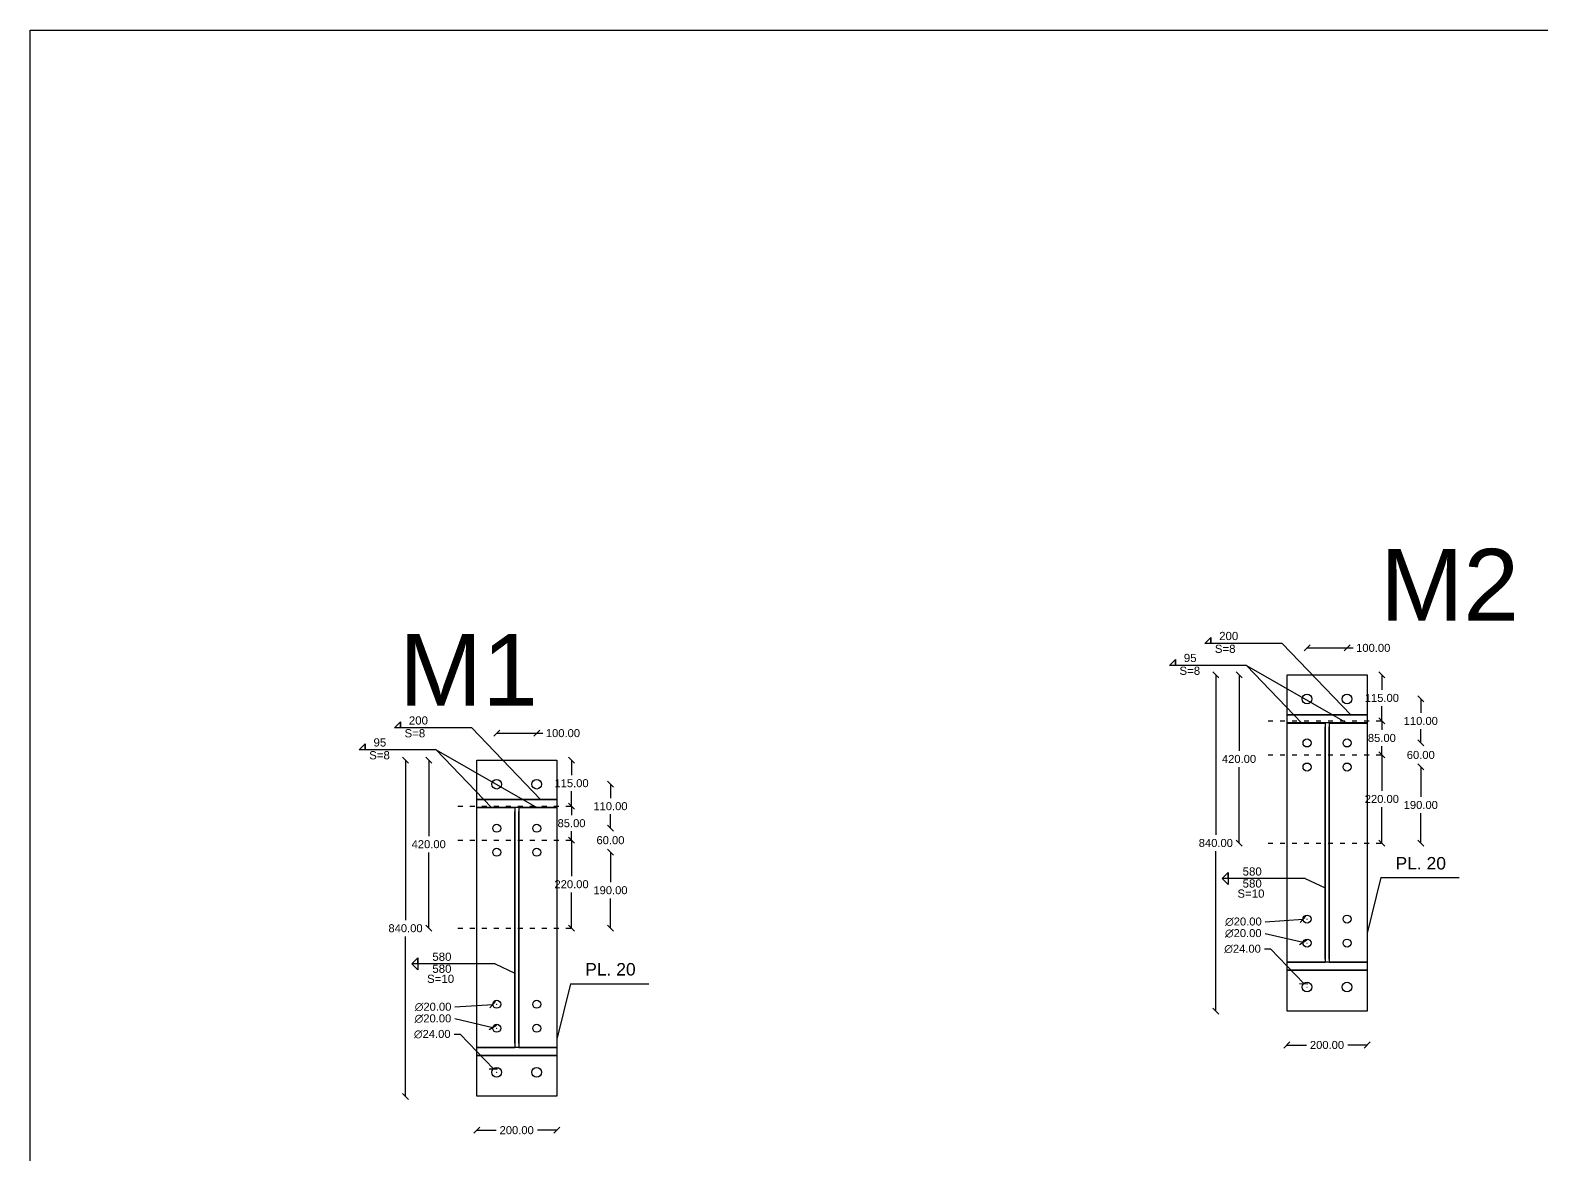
# Model space of a CAD drawing. Header units: inches. Extents: x -15 to 1885144, y -42615 to 866270.
# Drawn here: x 842210 to 845988, y 84453 to 87263 of the extents above; entities that cross this region are included whole.
import ezdxf

# ---------------------------------------------------------------- set-up
doc = ezdxf.new("R2010")
doc.units = ezdxf.units.IN
doc.header["$LTSCALE"] = 100
doc.header["$MEASUREMENT"] = 0
doc.linetypes.add('dash line', pattern=[30, 12, -18])
for name, color, linetype in [('bolt', 1, 'Continuous'), ('sections', 3, 'Continuous'), ('sections Dimensions', 6, 'Continuous'), ('text', 3, 'Continuous')]:
    doc.layers.add(name, color=color, linetype=linetype)
doc.layers.add('weld', color=2, linetype='Continuous', lineweight=35)
doc.styles.get("Standard").update_dxf_attribs({"font": 'arial.ttf'})
doc.dimstyles.new('connections', dxfattribs={"dimtxt": 20, "dimasz": 15, "dimexe": 0.0625, "dimexo": 0.0625, "dimgap": 10, "dimtad": 0, "dimtih": 1, "dimtoh": 1, "dimzin": 0, "dimdsep": 46, "dimtxsty": 'Standard', "dimblk": 'OBLIQUE', "dimcen": 0.09, "dimse1": 1, "dimse2": 1, "dimclrd": 256, "dimclre": 256, "dimclrt": 256, "dimadec": 0, "dimazin": 0, "dimtfac": 1, "dimtofl": 0, "dimtmove": 0, "dimatfit": 3, "dimfxl": 1, "dimtfillclr": 256, "dimtolj": 1, "dimtzin": 0, "dimlwe": -1, "dimarcsym": 0})

# ---------------------------------------------------------------- blocks, each defined once
blk = doc.blocks.new('_Oblique')
at = {"color": 0, "linetype": 'ByBlock', "lineweight": -2}
blk.add_line((-0.5, -0.5), (0.5, 0.5), dxfattribs=at)
blk = doc.blocks.new('*D245')
at = {"layer": 'Defpoints', "color": 0, "linetype": 'dash line', "transparency": 16777216}
for p in [(843325.6, 85438.7), (843147.7, 84598.7), (843325.6, 84598.7)]:
    blk.add_point(p, dxfattribs=at)
at = {"layer": 'sections Dimensions', "lineweight": -2, "transparency": 16777216}
for p, q in [((843147.7, 85438.7), (843147.7, 85038.9)), ((843147.7, 84598.7), (843147.7, 84998.5))]:
    blk.add_line(p, q, dxfattribs=at)
at = {"layer": 'sections Dimensions', "linetype": 'dash line', "lineweight": -2, "transparency": 16777216, "xscale": 15, "yscale": 15, "zscale": 15}
for p, rotation in [((843147.7, 85438.7), 90), ((843147.7, 84598.7), 270)]:
    blk.add_blockref('_Oblique', p, dxfattribs=dict(at, rotation=rotation))
at = {"layer": 'sections Dimensions', "linetype": 'dash line', "transparency": 16777216, "insert": (843147.7, 85018.7), "char_height": 20, "attachment_point": 5}
blk.add_mtext('\\A1;840.00', dxfattribs=at)
blk = doc.blocks.new('*D246')
at = {"layer": 'Defpoints', "color": 0, "linetype": 'dash line', "transparency": 16777216}
for p in [(843325.6, 85438.7), (843205.7, 85018.7), (843325.6, 85018.7)]:
    blk.add_point(p, dxfattribs=at)
at = {"layer": 'sections Dimensions', "lineweight": -2, "transparency": 16777216}
for p, q in [((843205.7, 85438.7), (843205.7, 85248.9)), ((843205.7, 85018.7), (843205.7, 85208.5))]:
    blk.add_line(p, q, dxfattribs=at)
at = {"layer": 'sections Dimensions', "linetype": 'dash line', "lineweight": -2, "transparency": 16777216, "xscale": 15, "yscale": 15, "zscale": 15}
for p, rotation in [((843205.7, 85438.7), 90), ((843205.7, 85018.7), 270)]:
    blk.add_blockref('_Oblique', p, dxfattribs=dict(at, rotation=rotation))
at = {"layer": 'sections Dimensions', "linetype": 'dash line', "transparency": 16777216, "insert": (843205.7, 85228.7), "char_height": 20, "attachment_point": 5}
blk.add_mtext('\\A1;420.00', dxfattribs=at)
blk = doc.blocks.new('*D247')
at = {"layer": 'Defpoints', "color": 0, "linetype": 'dash line', "transparency": 16777216}
for p in [(843525.6, 85438.7), (843525.6, 85323.7), (843562.7, 85323.7)]:
    blk.add_point(p, dxfattribs=at)
at = {"layer": 'sections Dimensions', "lineweight": -2, "transparency": 16777216}
for p, q in [((843562.7, 85438.7), (843562.7, 85401.4)), ((843562.7, 85323.7), (843562.7, 85361))]:
    blk.add_line(p, q, dxfattribs=at)
at = {"layer": 'sections Dimensions', "linetype": 'dash line', "lineweight": -2, "transparency": 16777216, "xscale": 15, "yscale": 15, "zscale": 15}
for p, rotation in [((843562.7, 85438.7), 90), ((843562.7, 85323.7), 270)]:
    blk.add_blockref('_Oblique', p, dxfattribs=dict(at, rotation=rotation))
at = {"layer": 'sections Dimensions', "linetype": 'dash line', "transparency": 16777216, "insert": (843562.7, 85381.2), "char_height": 20, "attachment_point": 5}
blk.add_mtext('\\A1;115.00', dxfattribs=at)
blk = doc.blocks.new('*D248')
at = {"layer": 'Defpoints', "color": 0, "linetype": 'dash line', "transparency": 16777216}
for p in [(843562.7, 85323.7), (843562.7, 85238.7), (843562.7, 85238.7)]:
    blk.add_point(p, dxfattribs=at)
at = {"layer": 'sections Dimensions', "lineweight": -2, "transparency": 16777216}
for p, q in [((843562.7, 85323.7), (843562.7, 85301.4)), ((843562.7, 85238.7), (843562.7, 85261))]:
    blk.add_line(p, q, dxfattribs=at)
at = {"layer": 'sections Dimensions', "linetype": 'dash line', "lineweight": -2, "transparency": 16777216, "xscale": 15, "yscale": 15, "zscale": 15}
for p, rotation in [((843562.7, 85323.7), 90), ((843562.7, 85238.7), 270)]:
    blk.add_blockref('_Oblique', p, dxfattribs=dict(at, rotation=rotation))
at = {"layer": 'sections Dimensions', "linetype": 'dash line', "transparency": 16777216, "insert": (843562.7, 85281.2), "char_height": 20, "attachment_point": 5}
blk.add_mtext('\\A1;85.00', dxfattribs=at)
blk = doc.blocks.new('*D235')
at = {"layer": 'Defpoints', "color": 0, "linetype": 'dash line', "transparency": 16777216}
for p in [(843475.6, 85378.7), (843475.6, 85268.7), (843660, 85268.7)]:
    blk.add_point(p, dxfattribs=at)
at = {"layer": 'sections Dimensions', "lineweight": -2, "transparency": 16777216}
for p, q in [((843660, 85378.7), (843660, 85343.9)), ((843660, 85268.7), (843660, 85303.5))]:
    blk.add_line(p, q, dxfattribs=at)
at = {"layer": 'sections Dimensions', "linetype": 'dash line', "lineweight": -2, "transparency": 16777216, "xscale": 15, "yscale": 15, "zscale": 15}
for p, rotation in [((843660, 85378.7), 90), ((843660, 85268.7), 270)]:
    blk.add_blockref('_Oblique', p, dxfattribs=dict(at, rotation=rotation))
at = {"layer": 'sections Dimensions', "linetype": 'dash line', "transparency": 16777216, "insert": (843660, 85323.7), "char_height": 20, "attachment_point": 5}
blk.add_mtext('\\A1;110.00', dxfattribs=at)
blk = doc.blocks.new('*D236')
at = {"layer": 'Defpoints', "color": 0, "linetype": 'dash line', "transparency": 16777216}
for p in [(843475.6, 85268.7), (843475.6, 85208.7), (843660, 85208.7)]:
    blk.add_point(p, dxfattribs=at)
at = {"layer": 'sections Dimensions', "lineweight": -2, "transparency": 16777216}
for p, q in [((843660, 85268.7), (843660, 85283.7)), ((843660, 85208.7), (843660, 85193.7))]:
    blk.add_line(p, q, dxfattribs=at)
at = {"layer": 'sections Dimensions', "linetype": 'dash line', "lineweight": -2, "transparency": 16777216, "xscale": 15, "yscale": 15, "zscale": 15}
for p, rotation in [((843660, 85268.7), 270), ((843660, 85208.7), 90)]:
    blk.add_blockref('_Oblique', p, dxfattribs=dict(at, rotation=rotation))
at = {"layer": 'sections Dimensions', "linetype": 'dash line', "transparency": 16777216, "insert": (843660, 85238.7), "char_height": 20, "attachment_point": 5}
blk.add_mtext('\\A1;60.00', dxfattribs=at)
blk = doc.blocks.new('*D250')
at = {"layer": 'Defpoints', "color": 0, "linetype": 'dash line', "transparency": 16777216}
for p in [(843475.6, 85506.3), (843375.6, 85378.7), (843475.6, 85378.7)]:
    blk.add_point(p, dxfattribs=at)
at = {"layer": 'sections Dimensions', "lineweight": -2, "transparency": 16777216}
for p, q in [((843375.6, 85506.3), (843475.6, 85506.3)), ((843475.6, 85506.3), (843490.6, 85506.3))]:
    blk.add_line(p, q, dxfattribs=at)
at = {"layer": 'sections Dimensions', "linetype": 'dash line', "lineweight": -2, "transparency": 16777216, "xscale": 15, "yscale": 15, "zscale": 15, "rotation": 180}
blk.add_blockref('_Oblique', (843375.6, 85506.3), dxfattribs=at)
at = {"layer": 'sections Dimensions', "linetype": 'dash line', "lineweight": -2, "transparency": 16777216, "xscale": 15, "yscale": 15, "zscale": 15}
blk.add_blockref('_Oblique', (843475.6, 85506.3), dxfattribs=at)
at = {"layer": 'sections Dimensions', "linetype": 'dash line', "transparency": 16777216, "insert": (843541.2, 85506.3), "char_height": 20, "attachment_point": 5}
blk.add_mtext('\\A1;100.00', dxfattribs=at)
blk = doc.blocks.new('*D249')
at = {"layer": 'Defpoints', "color": 0, "linetype": 'dash line', "transparency": 16777216}
for p in [(843325.6, 84598.7), (843525.6, 84598.7), (843525.6, 84514)]:
    blk.add_point(p, dxfattribs=at)
at = {"layer": 'sections Dimensions', "lineweight": -2, "transparency": 16777216}
for p, q in [((843325.6, 84514), (843374, 84514)), ((843525.6, 84514), (843477.3, 84514))]:
    blk.add_line(p, q, dxfattribs=at)
at = {"layer": 'sections Dimensions', "linetype": 'dash line', "lineweight": -2, "transparency": 16777216, "xscale": 15, "yscale": 15, "zscale": 15, "rotation": 180}
blk.add_blockref('_Oblique', (843325.6, 84514), dxfattribs=at)
at = {"layer": 'sections Dimensions', "linetype": 'dash line', "lineweight": -2, "transparency": 16777216, "xscale": 15, "yscale": 15, "zscale": 15}
blk.add_blockref('_Oblique', (843525.6, 84514), dxfattribs=at)
at = {"layer": 'sections Dimensions', "linetype": 'dash line', "transparency": 16777216, "insert": (843425.6, 84514), "char_height": 20, "attachment_point": 5}
blk.add_mtext('\\A1;200.00', dxfattribs=at)
blk = doc.blocks.new('*D251')
at = {"layer": 'Defpoints', "color": 0, "linetype": 'dash line', "transparency": 16777216}
for p in [(843365.7, 84828.1), (843385.6, 84829.4)]:
    blk.add_point(p, dxfattribs=at)
at = {"layer": 'sections Dimensions', "lineweight": -2, "transparency": 16777216}
blk.add_line((843271.2, 84822), (843365.7, 84828.1), dxfattribs=at)
at = {"layer": 'sections Dimensions', "linetype": 'dash line', "transparency": 16777216}
for p, q in [((843375.5, 84828.7), (843375.7, 84828.7)), ((843375.6, 84828.6), (843375.6, 84828.8))]:
    blk.add_line(p, q, dxfattribs=at)
at = {"layer": 'sections Dimensions', "linetype": 'dash line', "lineweight": -2, "transparency": 16777216, "xscale": 15, "yscale": 15, "zscale": 15, "rotation": 3.682808741841475}
blk.add_blockref('_Oblique', (843365.7, 84828.1), dxfattribs=at)
at = {"layer": 'sections Dimensions', "linetype": 'dash line', "transparency": 16777216, "insert": (843216.6, 84822), "char_height": 20, "attachment_point": 5}
blk.add_mtext('\\A1;∅20.00', dxfattribs=at)
blk = doc.blocks.new('*D252')
at = {"layer": 'Defpoints', "color": 0, "linetype": 'dash line', "transparency": 16777216}
for p in [(843365.9, 84771), (843385.4, 84766.5)]:
    blk.add_point(p, dxfattribs=at)
at = {"layer": 'sections Dimensions', "lineweight": -2, "transparency": 16777216}
blk.add_line((843270.8, 84792.9), (843365.9, 84771), dxfattribs=at)
at = {"layer": 'sections Dimensions', "linetype": 'dash line', "transparency": 16777216}
for p, q in [((843375.5, 84768.7), (843375.7, 84768.7)), ((843375.6, 84768.6), (843375.6, 84768.8))]:
    blk.add_line(p, q, dxfattribs=at)
at = {"layer": 'sections Dimensions', "linetype": 'dash line', "lineweight": -2, "transparency": 16777216, "xscale": 15, "yscale": 15, "zscale": 15, "rotation": 347.0028004283029}
blk.add_blockref('_Oblique', (843365.9, 84771), dxfattribs=at)
at = {"layer": 'sections Dimensions', "linetype": 'dash line', "transparency": 16777216, "insert": (843216.3, 84792.9), "char_height": 20, "attachment_point": 5}
blk.add_mtext('\\A1;∅20.00', dxfattribs=at)
blk = doc.blocks.new('*D253')
at = {"layer": 'Defpoints', "color": 0, "linetype": 'dash line', "transparency": 16777216}
for p in [(843367.3, 84667.4), (843383.9, 84650.1)]:
    blk.add_point(p, dxfattribs=at)
at = {"layer": 'sections Dimensions', "lineweight": -2, "transparency": 16777216}
for p, q in [((843269.1, 84754), (843284.1, 84754)), ((843284.1, 84754), (843367.3, 84667.4))]:
    blk.add_line(p, q, dxfattribs=at)
at = {"layer": 'sections Dimensions', "linetype": 'dash line', "transparency": 16777216}
for p, q in [((843375.5, 84658.7), (843375.7, 84658.7)), ((843375.6, 84658.6), (843375.6, 84658.8))]:
    blk.add_line(p, q, dxfattribs=at)
at = {"layer": 'sections Dimensions', "linetype": 'dash line', "lineweight": -2, "transparency": 16777216, "xscale": 15, "yscale": 15, "zscale": 15, "rotation": 313.8439011419159}
blk.add_blockref('_Oblique', (843367.3, 84667.4), dxfattribs=at)
at = {"layer": 'sections Dimensions', "linetype": 'dash line', "transparency": 16777216, "insert": (843214.5, 84754), "char_height": 20, "attachment_point": 5}
blk.add_mtext('\\A1;∅24.00', dxfattribs=at)
blk = doc.blocks.new('*D254')
at = {"layer": 'Defpoints', "color": 0, "linetype": 'dash line', "transparency": 16777216}
for p in [(843562.7, 85238.7), (843562.7, 85018.7), (843562.7, 85018.7)]:
    blk.add_point(p, dxfattribs=at)
at = {"layer": 'sections Dimensions', "lineweight": -2, "transparency": 16777216}
for p, q in [((843562.7, 85238.7), (843562.7, 85148.9)), ((843562.7, 85018.7), (843562.7, 85108.5))]:
    blk.add_line(p, q, dxfattribs=at)
at = {"layer": 'sections Dimensions', "linetype": 'dash line', "lineweight": -2, "transparency": 16777216, "xscale": 15, "yscale": 15, "zscale": 15}
for p, rotation in [((843562.7, 85238.7), 90), ((843562.7, 85018.7), 270)]:
    blk.add_blockref('_Oblique', p, dxfattribs=dict(at, rotation=rotation))
at = {"layer": 'sections Dimensions', "linetype": 'dash line', "transparency": 16777216, "insert": (843562.7, 85128.7), "char_height": 20, "attachment_point": 5}
blk.add_mtext('\\A1;220.00', dxfattribs=at)
blk = doc.blocks.new('*D255')
at = {"layer": 'Defpoints', "color": 0, "linetype": 'dash line', "transparency": 16777216}
for p in [(843475.6, 85208.7), (843475.6, 85018.7), (843660, 85018.7)]:
    blk.add_point(p, dxfattribs=at)
at = {"layer": 'sections Dimensions', "lineweight": -2, "transparency": 16777216}
for p, q in [((843660, 85208.7), (843660, 85133.9)), ((843660, 85018.7), (843660, 85093.5))]:
    blk.add_line(p, q, dxfattribs=at)
at = {"layer": 'sections Dimensions', "linetype": 'dash line', "lineweight": -2, "transparency": 16777216, "xscale": 15, "yscale": 15, "zscale": 15}
for p, rotation in [((843660, 85208.7), 90), ((843660, 85018.7), 270)]:
    blk.add_blockref('_Oblique', p, dxfattribs=dict(at, rotation=rotation))
at = {"layer": 'sections Dimensions', "linetype": 'dash line', "transparency": 16777216, "insert": (843660, 85113.7), "char_height": 20, "attachment_point": 5}
blk.add_mtext('\\A1;190.00', dxfattribs=at)
blk = doc.blocks.new('*D704')
at = {"layer": 'Defpoints', "color": 0, "linetype": 'dash line', "transparency": 16777216}
for p in [(845351.1, 85651.8), (845173.2, 84811.8), (845351.1, 84811.8)]:
    blk.add_point(p, dxfattribs=at)
at = {"layer": 'sections Dimensions', "lineweight": -2, "transparency": 16777216}
for p, q in [((845173.2, 85651.8), (845173.2, 85252)), ((845173.2, 84811.8), (845173.2, 85211.6))]:
    blk.add_line(p, q, dxfattribs=at)
at = {"layer": 'sections Dimensions', "linetype": 'dash line', "lineweight": -2, "transparency": 16777216, "xscale": 15, "yscale": 15, "zscale": 15}
for p, rotation in [((845173.2, 85651.8), 90), ((845173.2, 84811.8), 270)]:
    blk.add_blockref('_Oblique', p, dxfattribs=dict(at, rotation=rotation))
at = {"layer": 'sections Dimensions', "linetype": 'dash line', "transparency": 16777216, "insert": (845173.2, 85231.8), "char_height": 20, "attachment_point": 5}
blk.add_mtext('\\A1;840.00', dxfattribs=at)
blk = doc.blocks.new('*D705')
at = {"layer": 'Defpoints', "color": 0, "linetype": 'dash line', "transparency": 16777216}
for p in [(845351.1, 85651.8), (845231.2, 85231.8), (845351.1, 85231.8)]:
    blk.add_point(p, dxfattribs=at)
at = {"layer": 'sections Dimensions', "lineweight": -2, "transparency": 16777216}
for p, q in [((845231.2, 85651.8), (845231.2, 85462)), ((845231.2, 85231.8), (845231.2, 85421.6))]:
    blk.add_line(p, q, dxfattribs=at)
at = {"layer": 'sections Dimensions', "linetype": 'dash line', "lineweight": -2, "transparency": 16777216, "xscale": 15, "yscale": 15, "zscale": 15}
for p, rotation in [((845231.2, 85651.8), 90), ((845231.2, 85231.8), 270)]:
    blk.add_blockref('_Oblique', p, dxfattribs=dict(at, rotation=rotation))
at = {"layer": 'sections Dimensions', "linetype": 'dash line', "transparency": 16777216, "insert": (845231.2, 85441.8), "char_height": 20, "attachment_point": 5}
blk.add_mtext('\\A1;420.00', dxfattribs=at)
blk = doc.blocks.new('*D706')
at = {"layer": 'Defpoints', "color": 0, "linetype": 'dash line', "transparency": 16777216}
for p in [(845551.1, 85651.8), (845551.1, 85536.8), (845588.2, 85536.8)]:
    blk.add_point(p, dxfattribs=at)
at = {"layer": 'sections Dimensions', "lineweight": -2, "transparency": 16777216}
for p, q in [((845588.2, 85651.8), (845588.2, 85614.5)), ((845588.2, 85536.8), (845588.2, 85574.1))]:
    blk.add_line(p, q, dxfattribs=at)
at = {"layer": 'sections Dimensions', "linetype": 'dash line', "lineweight": -2, "transparency": 16777216, "xscale": 15, "yscale": 15, "zscale": 15}
for p, rotation in [((845588.2, 85651.8), 90), ((845588.2, 85536.8), 270)]:
    blk.add_blockref('_Oblique', p, dxfattribs=dict(at, rotation=rotation))
at = {"layer": 'sections Dimensions', "linetype": 'dash line', "transparency": 16777216, "insert": (845588.2, 85594.3), "char_height": 20, "attachment_point": 5}
blk.add_mtext('\\A1;115.00', dxfattribs=at)
blk = doc.blocks.new('*D707')
at = {"layer": 'Defpoints', "color": 0, "linetype": 'dash line', "transparency": 16777216}
for p in [(845588.2, 85536.8), (845588.2, 85451.8), (845588.2, 85451.8)]:
    blk.add_point(p, dxfattribs=at)
at = {"layer": 'sections Dimensions', "lineweight": -2, "transparency": 16777216}
for p, q in [((845588.2, 85536.8), (845588.2, 85514.5)), ((845588.2, 85451.8), (845588.2, 85474.1))]:
    blk.add_line(p, q, dxfattribs=at)
at = {"layer": 'sections Dimensions', "linetype": 'dash line', "lineweight": -2, "transparency": 16777216, "xscale": 15, "yscale": 15, "zscale": 15}
for p, rotation in [((845588.2, 85536.8), 90), ((845588.2, 85451.8), 270)]:
    blk.add_blockref('_Oblique', p, dxfattribs=dict(at, rotation=rotation))
at = {"layer": 'sections Dimensions', "linetype": 'dash line', "transparency": 16777216, "insert": (845588.2, 85494.3), "char_height": 20, "attachment_point": 5}
blk.add_mtext('\\A1;85.00', dxfattribs=at)
blk = doc.blocks.new('*D699')
at = {"layer": 'Defpoints', "color": 0, "linetype": 'dash line', "transparency": 16777216}
for p in [(845501.1, 85591.8), (845501.1, 85481.8), (845685.5, 85481.8)]:
    blk.add_point(p, dxfattribs=at)
at = {"layer": 'sections Dimensions', "lineweight": -2, "transparency": 16777216}
for p, q in [((845685.5, 85591.8), (845685.5, 85557)), ((845685.5, 85481.8), (845685.5, 85516.6))]:
    blk.add_line(p, q, dxfattribs=at)
at = {"layer": 'sections Dimensions', "linetype": 'dash line', "lineweight": -2, "transparency": 16777216, "xscale": 15, "yscale": 15, "zscale": 15}
for p, rotation in [((845685.5, 85591.8), 90), ((845685.5, 85481.8), 270)]:
    blk.add_blockref('_Oblique', p, dxfattribs=dict(at, rotation=rotation))
at = {"layer": 'sections Dimensions', "linetype": 'dash line', "transparency": 16777216, "insert": (845685.5, 85536.8), "char_height": 20, "attachment_point": 5}
blk.add_mtext('\\A1;110.00', dxfattribs=at)
blk = doc.blocks.new('*D700')
at = {"layer": 'Defpoints', "color": 0, "linetype": 'dash line', "transparency": 16777216}
for p in [(845501.1, 85481.8), (845501.1, 85421.8), (845685.5, 85421.8)]:
    blk.add_point(p, dxfattribs=at)
at = {"layer": 'sections Dimensions', "lineweight": -2, "transparency": 16777216}
for p, q in [((845685.5, 85481.8), (845685.5, 85496.8)), ((845685.5, 85421.8), (845685.5, 85406.8))]:
    blk.add_line(p, q, dxfattribs=at)
at = {"layer": 'sections Dimensions', "linetype": 'dash line', "lineweight": -2, "transparency": 16777216, "xscale": 15, "yscale": 15, "zscale": 15}
for p, rotation in [((845685.5, 85481.8), 270), ((845685.5, 85421.8), 90)]:
    blk.add_blockref('_Oblique', p, dxfattribs=dict(at, rotation=rotation))
at = {"layer": 'sections Dimensions', "linetype": 'dash line', "transparency": 16777216, "insert": (845685.5, 85451.8), "char_height": 20, "attachment_point": 5}
blk.add_mtext('\\A1;60.00', dxfattribs=at)
blk = doc.blocks.new('*D708')
at = {"layer": 'Defpoints', "color": 0, "linetype": 'dash line', "transparency": 16777216}
for p in [(845501.1, 85719.4), (845401.1, 85591.8), (845501.1, 85591.8)]:
    blk.add_point(p, dxfattribs=at)
at = {"layer": 'sections Dimensions', "lineweight": -2, "transparency": 16777216}
for p, q in [((845401.1, 85719.4), (845501.1, 85719.4)), ((845501.1, 85719.4), (845516.1, 85719.4))]:
    blk.add_line(p, q, dxfattribs=at)
at = {"layer": 'sections Dimensions', "linetype": 'dash line', "lineweight": -2, "transparency": 16777216, "xscale": 15, "yscale": 15, "zscale": 15, "rotation": 180}
blk.add_blockref('_Oblique', (845401.1, 85719.4), dxfattribs=at)
at = {"layer": 'sections Dimensions', "linetype": 'dash line', "lineweight": -2, "transparency": 16777216, "xscale": 15, "yscale": 15, "zscale": 15}
blk.add_blockref('_Oblique', (845501.1, 85719.4), dxfattribs=at)
at = {"layer": 'sections Dimensions', "linetype": 'dash line', "transparency": 16777216, "insert": (845566.7, 85719.4), "char_height": 20, "attachment_point": 5}
blk.add_mtext('\\A1;100.00', dxfattribs=at)
blk = doc.blocks.new('*D709')
at = {"layer": 'Defpoints', "color": 0, "linetype": 'dash line', "transparency": 16777216}
for p in [(845351.1, 84811.8), (845551.1, 84811.8), (845551.1, 84727)]:
    blk.add_point(p, dxfattribs=at)
at = {"layer": 'sections Dimensions', "lineweight": -2, "transparency": 16777216}
for p, q in [((845351.1, 84727), (845399.5, 84727)), ((845551.1, 84727), (845502.8, 84727))]:
    blk.add_line(p, q, dxfattribs=at)
at = {"layer": 'sections Dimensions', "linetype": 'dash line', "lineweight": -2, "transparency": 16777216, "xscale": 15, "yscale": 15, "zscale": 15, "rotation": 180}
blk.add_blockref('_Oblique', (845351.1, 84727), dxfattribs=at)
at = {"layer": 'sections Dimensions', "linetype": 'dash line', "lineweight": -2, "transparency": 16777216, "xscale": 15, "yscale": 15, "zscale": 15}
blk.add_blockref('_Oblique', (845551.1, 84727), dxfattribs=at)
at = {"layer": 'sections Dimensions', "linetype": 'dash line', "transparency": 16777216, "insert": (845451.1, 84727), "char_height": 20, "attachment_point": 5}
blk.add_mtext('\\A1;200.00', dxfattribs=at)
blk = doc.blocks.new('*D701')
at = {"layer": 'Defpoints', "color": 0, "linetype": 'dash line', "transparency": 16777216}
for p in [(845391.2, 85041.1), (845411.1, 85042.4)]:
    blk.add_point(p, dxfattribs=at)
at = {"layer": 'sections Dimensions', "lineweight": -2, "transparency": 16777216}
blk.add_line((845296.7, 85035), (845391.2, 85041.1), dxfattribs=at)
at = {"layer": 'sections Dimensions', "linetype": 'dash line', "transparency": 16777216}
for p, q in [((845401, 85041.8), (845401.2, 85041.8)), ((845401.1, 85041.7), (845401.1, 85041.9))]:
    blk.add_line(p, q, dxfattribs=at)
at = {"layer": 'sections Dimensions', "linetype": 'dash line', "lineweight": -2, "transparency": 16777216, "xscale": 15, "yscale": 15, "zscale": 15, "rotation": 3.682808741841475}
blk.add_blockref('_Oblique', (845391.2, 85041.1), dxfattribs=at)
at = {"layer": 'sections Dimensions', "linetype": 'dash line', "transparency": 16777216, "insert": (845242.1, 85035), "char_height": 20, "attachment_point": 5}
blk.add_mtext('\\A1;∅20.00', dxfattribs=at)
blk = doc.blocks.new('*D702')
at = {"layer": 'Defpoints', "color": 0, "linetype": 'dash line', "transparency": 16777216}
for p in [(845391.4, 84984), (845410.9, 84979.5)]:
    blk.add_point(p, dxfattribs=at)
at = {"layer": 'sections Dimensions', "lineweight": -2, "transparency": 16777216}
blk.add_line((845296.3, 85006), (845391.4, 84984), dxfattribs=at)
at = {"layer": 'sections Dimensions', "linetype": 'dash line', "transparency": 16777216}
for p, q in [((845401, 84981.8), (845401.2, 84981.8)), ((845401.1, 84981.7), (845401.1, 84981.9))]:
    blk.add_line(p, q, dxfattribs=at)
at = {"layer": 'sections Dimensions', "linetype": 'dash line', "lineweight": -2, "transparency": 16777216, "xscale": 15, "yscale": 15, "zscale": 15, "rotation": 347.0028004283029}
blk.add_blockref('_Oblique', (845391.4, 84984), dxfattribs=at)
at = {"layer": 'sections Dimensions', "linetype": 'dash line', "transparency": 16777216, "insert": (845241.8, 85006), "char_height": 20, "attachment_point": 5}
blk.add_mtext('\\A1;∅20.00', dxfattribs=at)
blk = doc.blocks.new('*D703')
at = {"layer": 'Defpoints', "color": 0, "linetype": 'dash line', "transparency": 16777216}
for p in [(845392.8, 84880.4), (845409.4, 84863.1)]:
    blk.add_point(p, dxfattribs=at)
at = {"layer": 'sections Dimensions', "lineweight": -2, "transparency": 16777216}
for p, q in [((845294.6, 84967), (845309.6, 84967)), ((845309.6, 84967), (845392.8, 84880.4))]:
    blk.add_line(p, q, dxfattribs=at)
at = {"layer": 'sections Dimensions', "linetype": 'dash line', "transparency": 16777216}
for p, q in [((845401, 84871.8), (845401.2, 84871.8)), ((845401.1, 84871.7), (845401.1, 84871.9))]:
    blk.add_line(p, q, dxfattribs=at)
at = {"layer": 'sections Dimensions', "linetype": 'dash line', "lineweight": -2, "transparency": 16777216, "xscale": 15, "yscale": 15, "zscale": 15, "rotation": 313.8439011418117}
blk.add_blockref('_Oblique', (845392.8, 84880.4), dxfattribs=at)
at = {"layer": 'sections Dimensions', "linetype": 'dash line', "transparency": 16777216, "insert": (845240, 84967), "char_height": 20, "attachment_point": 5}
blk.add_mtext('\\A1;∅24.00', dxfattribs=at)
blk = doc.blocks.new('*D710')
at = {"layer": 'Defpoints', "color": 0, "linetype": 'dash line', "transparency": 16777216}
for p in [(845588.2, 85451.8), (845588.2, 85231.8), (845588.2, 85231.8)]:
    blk.add_point(p, dxfattribs=at)
at = {"layer": 'sections Dimensions', "lineweight": -2, "transparency": 16777216}
for p, q in [((845588.2, 85451.8), (845588.2, 85362)), ((845588.2, 85231.8), (845588.2, 85321.6))]:
    blk.add_line(p, q, dxfattribs=at)
at = {"layer": 'sections Dimensions', "linetype": 'dash line', "lineweight": -2, "transparency": 16777216, "xscale": 15, "yscale": 15, "zscale": 15}
for p, rotation in [((845588.2, 85451.8), 90), ((845588.2, 85231.8), 270)]:
    blk.add_blockref('_Oblique', p, dxfattribs=dict(at, rotation=rotation))
at = {"layer": 'sections Dimensions', "linetype": 'dash line', "transparency": 16777216, "insert": (845588.2, 85341.8), "char_height": 20, "attachment_point": 5}
blk.add_mtext('\\A1;220.00', dxfattribs=at)
blk = doc.blocks.new('*D711')
at = {"layer": 'Defpoints', "color": 0, "linetype": 'dash line', "transparency": 16777216}
for p in [(845501.1, 85421.8), (845501.1, 85231.8), (845685.5, 85231.8)]:
    blk.add_point(p, dxfattribs=at)
at = {"layer": 'sections Dimensions', "lineweight": -2, "transparency": 16777216}
for p, q in [((845685.5, 85421.8), (845685.5, 85347)), ((845685.5, 85231.8), (845685.5, 85306.6))]:
    blk.add_line(p, q, dxfattribs=at)
at = {"layer": 'sections Dimensions', "linetype": 'dash line', "lineweight": -2, "transparency": 16777216, "xscale": 15, "yscale": 15, "zscale": 15}
for p, rotation in [((845685.5, 85421.8), 90), ((845685.5, 85231.8), 270)]:
    blk.add_blockref('_Oblique', p, dxfattribs=dict(at, rotation=rotation))
at = {"layer": 'sections Dimensions', "linetype": 'dash line', "transparency": 16777216, "insert": (845685.5, 85326.8), "char_height": 20, "attachment_point": 5}
blk.add_mtext('\\A1;190.00', dxfattribs=at)

msp = doc.modelspace()

# ---------------------------------------------------------------- linework, layer by layer
at = {"layer": 'bolt'}
for centre, radius in [((845401.136, 85591.764), 12), ((845501.136, 85591.764), 12), ((845401.136, 85481.764), 10), ((845501.136, 85481.764), 10), ((845401.136, 85421.764), 10), ((845501.136, 85421.764), 10), ((843375.632, 85378.713), 12), ((843475.632, 85378.713), 12), ((843375.632, 85268.713), 10), ((843475.632, 85268.713), 10), ((843375.632, 85208.713), 10), ((843475.632, 85208.713), 10), ((845401.136, 85041.764), 10), ((845501.136, 85041.764), 10), ((845401.136, 84981.764), 10), ((845501.136, 84981.764), 10), ((845401.136, 84871.764), 12), ((845501.136, 84871.764), 12), ((843375.632, 84828.713), 10), ((843475.632, 84828.713), 10), ((843375.632, 84768.713), 10), ((843475.632, 84768.713), 10), ((843375.632, 84658.713), 12), ((843475.632, 84658.713), 12)]:
    msp.add_circle(centre, radius, dxfattribs=at)
at = {"layer": 'sections'}
for p, q in [((845351.136, 85651.764), (845551.136, 85651.764)), ((845351.136, 84811.764), (845351.136, 85651.764)), ((845551.136, 85651.764), (845551.136, 84811.764)), ((845551.136, 85551.764), (845351.136, 85551.764)), ((845551.136, 85531.764), (845351.136, 85531.764)), ((845446.136, 85531.764), (845446.136, 84933.82)), ((845456.136, 85531.764), (845456.136, 84933.82)), ((843325.632, 85438.713), (843525.632, 85438.713)), ((843325.632, 84598.713), (843325.632, 85438.713)), ((843525.632, 85438.713), (843525.632, 84598.713)), ((843525.632, 85340.633), (843325.632, 85340.633)), ((843525.632, 85320.541), (843325.632, 85320.541)), ((843420.632, 85320.541), (843420.632, 84720.755)), ((843430.632, 85320.541), (843430.632, 84720.755)), ((845551.136, 84811.764), (845351.136, 84811.764)), ((843525.632, 84720.755), (843325.632, 84720.755)), ((843525.632, 84700.453), (843325.632, 84700.453)), ((843525.632, 84598.713), (843325.632, 84598.713))]:
    msp.add_line(p, q, dxfattribs=at)
at = {"layer": 'sections', "linetype": 'dash line', "ltscale": 0.01}
for p, q in [((845304.079, 85536.764), (845588.192, 85536.764)), ((845304.079, 85451.764), (845588.192, 85451.764)), ((845304.079, 85231.764), (845588.192, 85231.764))]:
    msp.add_line(p, q, dxfattribs=at)
at = {"layer": 'sections', "ltscale": 10}
for p, q in [((845551.136, 84933.82), (845351.136, 84933.82)), ((845551.136, 84913.411), (845351.136, 84913.411))]:
    msp.add_line(p, q, dxfattribs=at)
at = {"layer": 'sections'}
msp.add_lwpolyline([(842209.618, 87263.057), (884218.467, 87263.057), (884218.467, 23280.578), (842209.618, 23280.578)], close=True, dxfattribs=at)
at = {"layer": 'sections Dimensions'}
for p, q in [((845145.876, 85730.716), (845160.876, 85745.716)), ((845338.608, 85730.716), (845145.876, 85730.716)), ((845160.876, 85730.716), (845145.876, 85730.716)), ((845160.876, 85745.716), (845160.876, 85730.716)), ((845338.608, 85730.716), (845510.417, 85551.764)), ((845057.458, 85675.817), (845072.458, 85690.817)), ((845250.189, 85675.817), (845057.458, 85675.817)), ((845072.458, 85675.817), (845057.458, 85675.817)), ((845072.458, 85690.817), (845072.458, 85675.817)), ((843120.373, 85519.586), (843135.373, 85534.586)), ((843313.105, 85519.586), (843120.373, 85519.586)), ((843135.373, 85519.586), (843120.373, 85519.586)), ((843135.373, 85534.586), (843135.373, 85519.586)), ((843313.105, 85519.586), (843484.914, 85340.633)), ((843031.955, 85464.687), (843046.955, 85479.687)), ((843046.955, 85479.687), (843046.955, 85464.687)), ((843224.686, 85464.687), (843031.955, 85464.687)), ((843046.955, 85464.687), (843031.955, 85464.687)), ((845188.698, 85142.934), (845203.698, 85157.934)), ((845203.698, 85142.934), (845188.698, 85142.934)), ((845188.698, 85142.934), (845203.698, 85127.934)), ((845203.698, 85157.934), (845203.698, 85127.934)), ((845396.892, 85142.934), (845203.698, 85142.934)), ((845396.892, 85142.934), (845446.136, 85119.972)), ((845585.287, 85145.247), (845551.136, 85006.624)), ((845585.287, 85145.247), (845781.675, 85145.247)), ((843163.195, 84929.883), (843178.195, 84944.883)), ((843178.195, 84944.883), (843178.195, 84914.883)), ((843178.195, 84929.883), (843163.195, 84929.883)), ((843163.195, 84929.883), (843178.195, 84914.883)), ((843371.389, 84929.883), (843178.195, 84929.883)), ((843371.389, 84929.883), (843420.632, 84906.921)), ((843559.783, 84880.28), (843525.632, 84741.656)), ((843559.783, 84880.28), (843756.172, 84880.28))]:
    msp.add_line(p, q, dxfattribs=at)
at = {"layer": 'sections Dimensions', "linetype": 'dash line'}
for p, q in [((845160.876, 85730.716), (845160.876, 85745.716)), ((845072.458, 85675.817), (845072.458, 85690.817)), ((843135.373, 85519.586), (843135.373, 85534.586)), ((843046.955, 85464.687), (843046.955, 85479.687)), ((845203.698, 85142.934), (845203.698, 85157.934)), ((843178.195, 84929.883), (843178.195, 84944.883))]:
    msp.add_line(p, q, dxfattribs=at)
at = {"layer": 'sections Dimensions', "ltscale": 10}
for p, q in [((845250.189, 85675.817), (845388.105, 85531.672)), ((845250.189, 85675.817), (845501.365, 85531.672)), ((843224.686, 85464.687), (843362.602, 85320.541)), ((843224.686, 85464.687), (843475.861, 85320.541))]:
    msp.add_line(p, q, dxfattribs=at)
at = {"layer": 'sections Dimensions', "linetype": 'dash line', "ltscale": 0.01}
for p, q in [((843278.576, 85323.713), (843562.689, 85323.713)), ((843278.576, 85238.713), (843562.689, 85238.713)), ((843278.576, 85018.713), (843562.689, 85018.713))]:
    msp.add_line(p, q, dxfattribs=at)
at = {"layer": 'weld', "ltscale": 10}
for p, q in [((845551.136, 85551.764), (845351.136, 85551.764)), ((845351.136, 85531.672), (845446.136, 85531.672)), ((845446.136, 84941.779), (845446.136, 85521.779)), ((845456.136, 85531.672), (845551.136, 85531.672)), ((845456.136, 84941.779), (845456.136, 85521.779)), ((843525.632, 85340.633), (843325.632, 85340.633)), ((843325.632, 85320.541), (843420.632, 85320.541)), ((843430.632, 85320.541), (843525.632, 85320.541)), ((843420.632, 84730.648), (843420.632, 85310.648)), ((843430.632, 84730.648), (843430.632, 85310.648)), ((845351.136, 84933.941), (845446.136, 84933.941)), ((845551.136, 84913.639), (845351.136, 84913.639)), ((845456.136, 84933.941), (845551.136, 84933.941)), ((843325.632, 84720.755), (843420.632, 84720.755)), ((843430.632, 84720.755), (843525.632, 84720.755)), ((843525.632, 84700.453), (843325.632, 84700.453))]:
    msp.add_line(p, q, dxfattribs=at)

# ---------------------------------------------------------------- texts
at = {"layer": 'sections Dimensions'}
for s, p in [('200', (845181.612, 85738.962)), ('95', (845093.193, 85684.063)), ('S=8', (845170.739, 85706.963)), ('S=8', (845082.32, 85652.064)), ('200', (843156.109, 85527.831)), ('S=8', (843145.236, 85495.833)), ('95', (843067.69, 85472.932)), ('S=8', (843056.817, 85440.934)), ('580', (845240.25, 85150.403)), ('580', (845240.25, 85120.403)), ('S=10', (845227.109, 85095.213)), ('580', (843214.747, 84937.352)), ('S=10', (843201.606, 84882.162)), ('580', (843214.747, 84907.352))]:
    msp.add_text(s, height=20.4789, dxfattribs=at).set_placement(p)
at = {"layer": 'sections Dimensions', "ltscale": 10}
for p in [(845622.369, 85165.624), (843596.865, 84900.657)]:
    msp.add_text('PL. 20', height=31.2364, dxfattribs=at).set_placement(p)
at = {"layer": 'text'}
for s, p in [('M2', (845583.712, 85787.797)), ('M1', (843131.365, 85574.747))]:
    msp.add_text(s, height=179.0584, dxfattribs=at).set_placement(p)

# ---------------------------------------------------------------- dimensions: what is measured, and where the dimension line sits
at = {"layer": 'sections Dimensions', "linetype": 'dash line'}
for base, p1, p2, picture, middle in [((845501.136, 85719.362), (845401.136, 85591.764), (845501.136, 85591.764), '*D708', (845566.674, 85719.362)), ((843475.632, 85506.312), (843375.632, 85378.713), (843475.632, 85378.713), '*D250', (843541.171, 85506.312))]:
    dim = msp.add_linear_dim(base=base, p1=p1, p2=p2, dimstyle='connections', dxfattribs=at)
    dim.commit()
    dim.dimension.update_dxf_attribs({"geometry": picture, "text_midpoint": middle})
for base, p1, p2, picture, middle in [((845173.235, 84811.764), (845351.136, 85651.764), (845351.136, 84811.764), '*D704', (845173.235, 85231.764)), ((845231.188, 85231.764), (845351.136, 85651.764), (845351.136, 85231.764), '*D705', (845231.188, 85441.764)), ((845588.192, 85536.764), (845551.136, 85651.764), (845551.136, 85536.764), '*D706', (845588.192, 85594.264)), ((845685.507, 85481.764), (845501.136, 85591.764), (845501.136, 85481.764), '*D699', (845685.507, 85536.764)), ((845588.192, 85451.764), (845588.192, 85536.764), (845588.192, 85451.764), '*D707', (845588.192, 85494.264)), ((845685.507, 85421.764), (845501.136, 85481.764), (845501.136, 85421.764), '*D700', (845685.507, 85451.764)), ((843147.732, 84598.713), (843325.632, 85438.713), (843325.632, 84598.713), '*D245', (843147.732, 85018.713)), ((843205.685, 85018.713), (843325.632, 85438.713), (843325.632, 85018.713), '*D246', (843205.685, 85228.713)), ((843562.689, 85323.713), (843525.632, 85438.713), (843525.632, 85323.713), '*D247', (843562.689, 85381.213)), ((845685.507, 85231.764), (845501.136, 85421.764), (845501.136, 85231.764), '*D711', (845685.507, 85326.764)), ((845588.192, 85231.764), (845588.192, 85451.764), (845588.192, 85231.764), '*D710', (845588.192, 85341.764)), ((843660.004, 85268.713), (843475.632, 85378.713), (843475.632, 85268.713), '*D235', (843660.004, 85323.713)), ((843562.689, 85238.713), (843562.689, 85323.713), (843562.689, 85238.713), '*D248', (843562.689, 85281.213)), ((843660.004, 85208.713), (843475.632, 85268.713), (843475.632, 85208.713), '*D236', (843660.004, 85238.713)), ((843562.689, 85018.713), (843562.689, 85238.713), (843562.689, 85018.713), '*D254', (843562.689, 85128.713)), ((843660.004, 85018.713), (843475.632, 85208.713), (843475.632, 85018.713), '*D255', (843660.004, 85113.713))]:
    dim = msp.add_linear_dim(base=base, p1=p1, p2=p2, angle=90, dimstyle='connections', dxfattribs=at)
    dim.commit()
    dim.dimension.update_dxf_attribs({"geometry": picture, "text_midpoint": middle})
for p1, p2, picture, middle in [((845410.879, 84979.515), (845391.392, 84984.013), '*D702', (845296.348, 85005.95)), ((845411.115, 85042.406), (845391.156, 85041.121), '*D701', (845296.708, 85035.042)), ((845409.448, 84863.109), (845392.823, 84880.418), '*D703', (845240.041, 84967.037)), ((843385.612, 84829.356), (843365.653, 84828.071), '*D251', (843271.205, 84821.992)), ((843385.376, 84766.464), (843365.889, 84770.962), '*D252', (843270.845, 84792.9)), ((843383.945, 84650.058), (843367.32, 84667.368), '*D253', (843214.538, 84753.986))]:
    dim = msp.add_diameter_dim_2p(p1=p1, p2=p2, dimstyle='connections', dxfattribs=at)
    dim.commit()
    dim.dimension.update_dxf_attribs({"geometry": picture, "text_midpoint": middle, "dimtype": 163})
for p1, p2, picture, middle in [((845351.136, 84811.764), (845551.136, 84811.764), '*D709', (845451.136, 84727.049)), ((843325.632, 84598.713), (843525.632, 84598.713), '*D249', (843425.632, 84513.998))]:
    dim = msp.add_aligned_dim(p1=p1, p2=p2, distance=-84.715, dimstyle='connections', dxfattribs=at)
    dim.commit()
    dim.dimension.update_dxf_attribs({"geometry": picture, "text_midpoint": middle})

doc.saveas('drawing.dxf')
